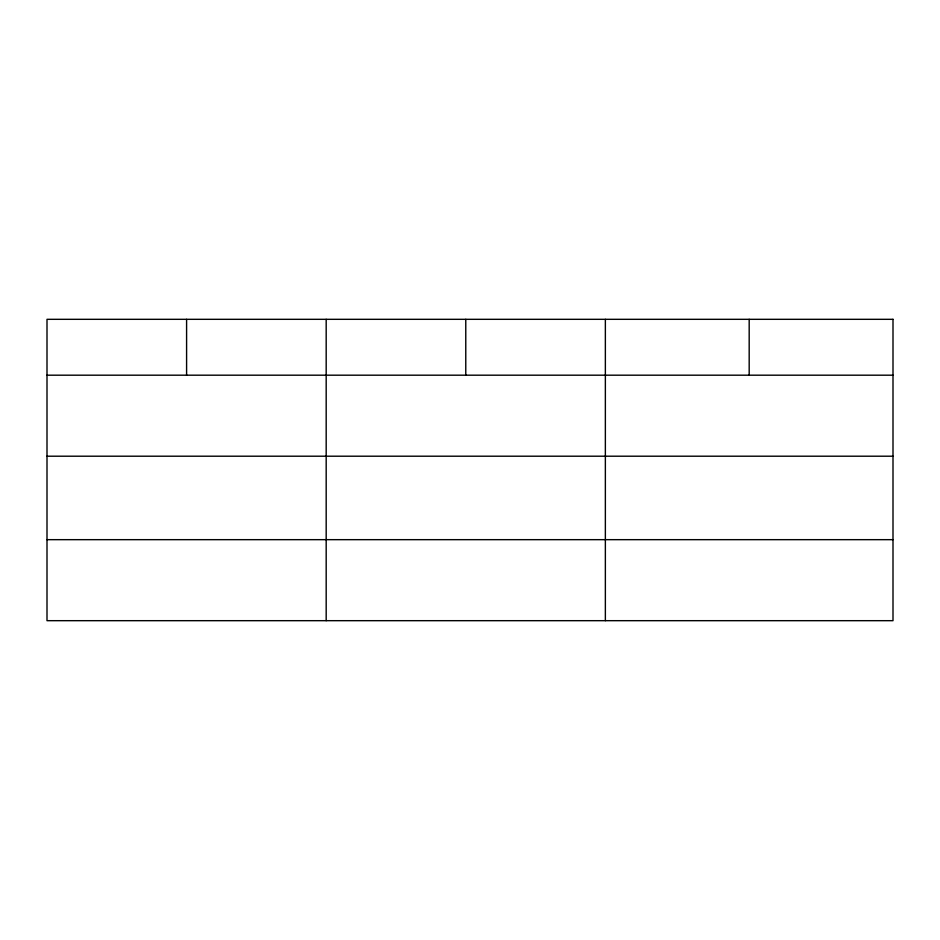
<?xml version="1.0" encoding="UTF-8"?>
<svg xmlns="http://www.w3.org/2000/svg" width="940" height="940" viewBox="0 0 940 940"><rect width="100%" height="100%" fill="white"/><g stroke="black" fill="none" stroke-linecap="round" stroke-linejoin="round"><path stroke-width="1.41" d="M47 375.189L893 375.189M47 456.206L893 456.206M47 539.666L893 539.666M749.18 319.318L749.18 375.189M605.36 319.318L605.36 620.682M465.77 319.318L465.77 375.189M326.18 319.318L326.18 620.682M186.59 319.318L186.59 375.189M893 319.318L47 319.318L47 620.682L893 620.682L893 319.318"/></g></svg>
